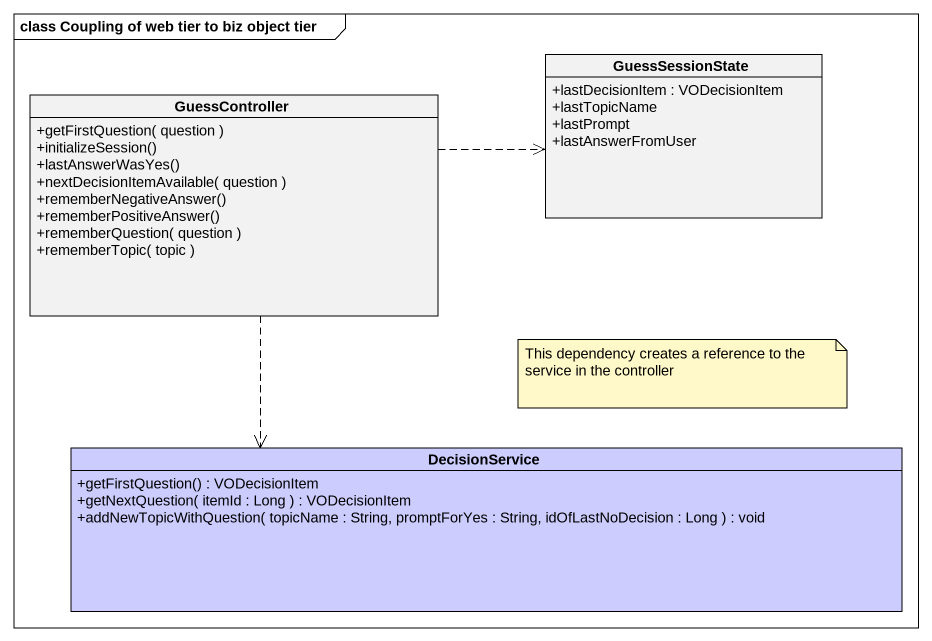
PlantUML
@startuml
mainframe class Coupling of web tier to biz object tier
hide circle
hide empty members
skinparam classAttributeIconSize 0
class GuessSessionState {
  +lastDecisionItem : VODecisionItem
  +lastTopicName
  +lastPrompt
  +lastAnswerFromUser
}
class GuessController {
  +getFirstQuestion( question )
  +initializeSession()
  +lastAnswerWasYes()
  +nextDecisionItemAvailable( question )
  +rememberNegativeAnswer()
  +rememberPositiveAnswer()
  +rememberQuestion( question )
  +rememberTopic( topic )
}
class DecisionService #CCCCFF {
  +getFirstQuestion() : VODecisionItem
  +getNextQuestion( itemId : Long ) : VODecisionItem
  +addNewTopicWithQuestion( topicName : String, promptForYes : String, idOfLastNoDecision : Long ) : void
}
GuessController .right.> GuessSessionState
GuessController ..> DecisionService
note as N1
  This dependency creates a reference to the
  service in the controller
end note
@enduml
